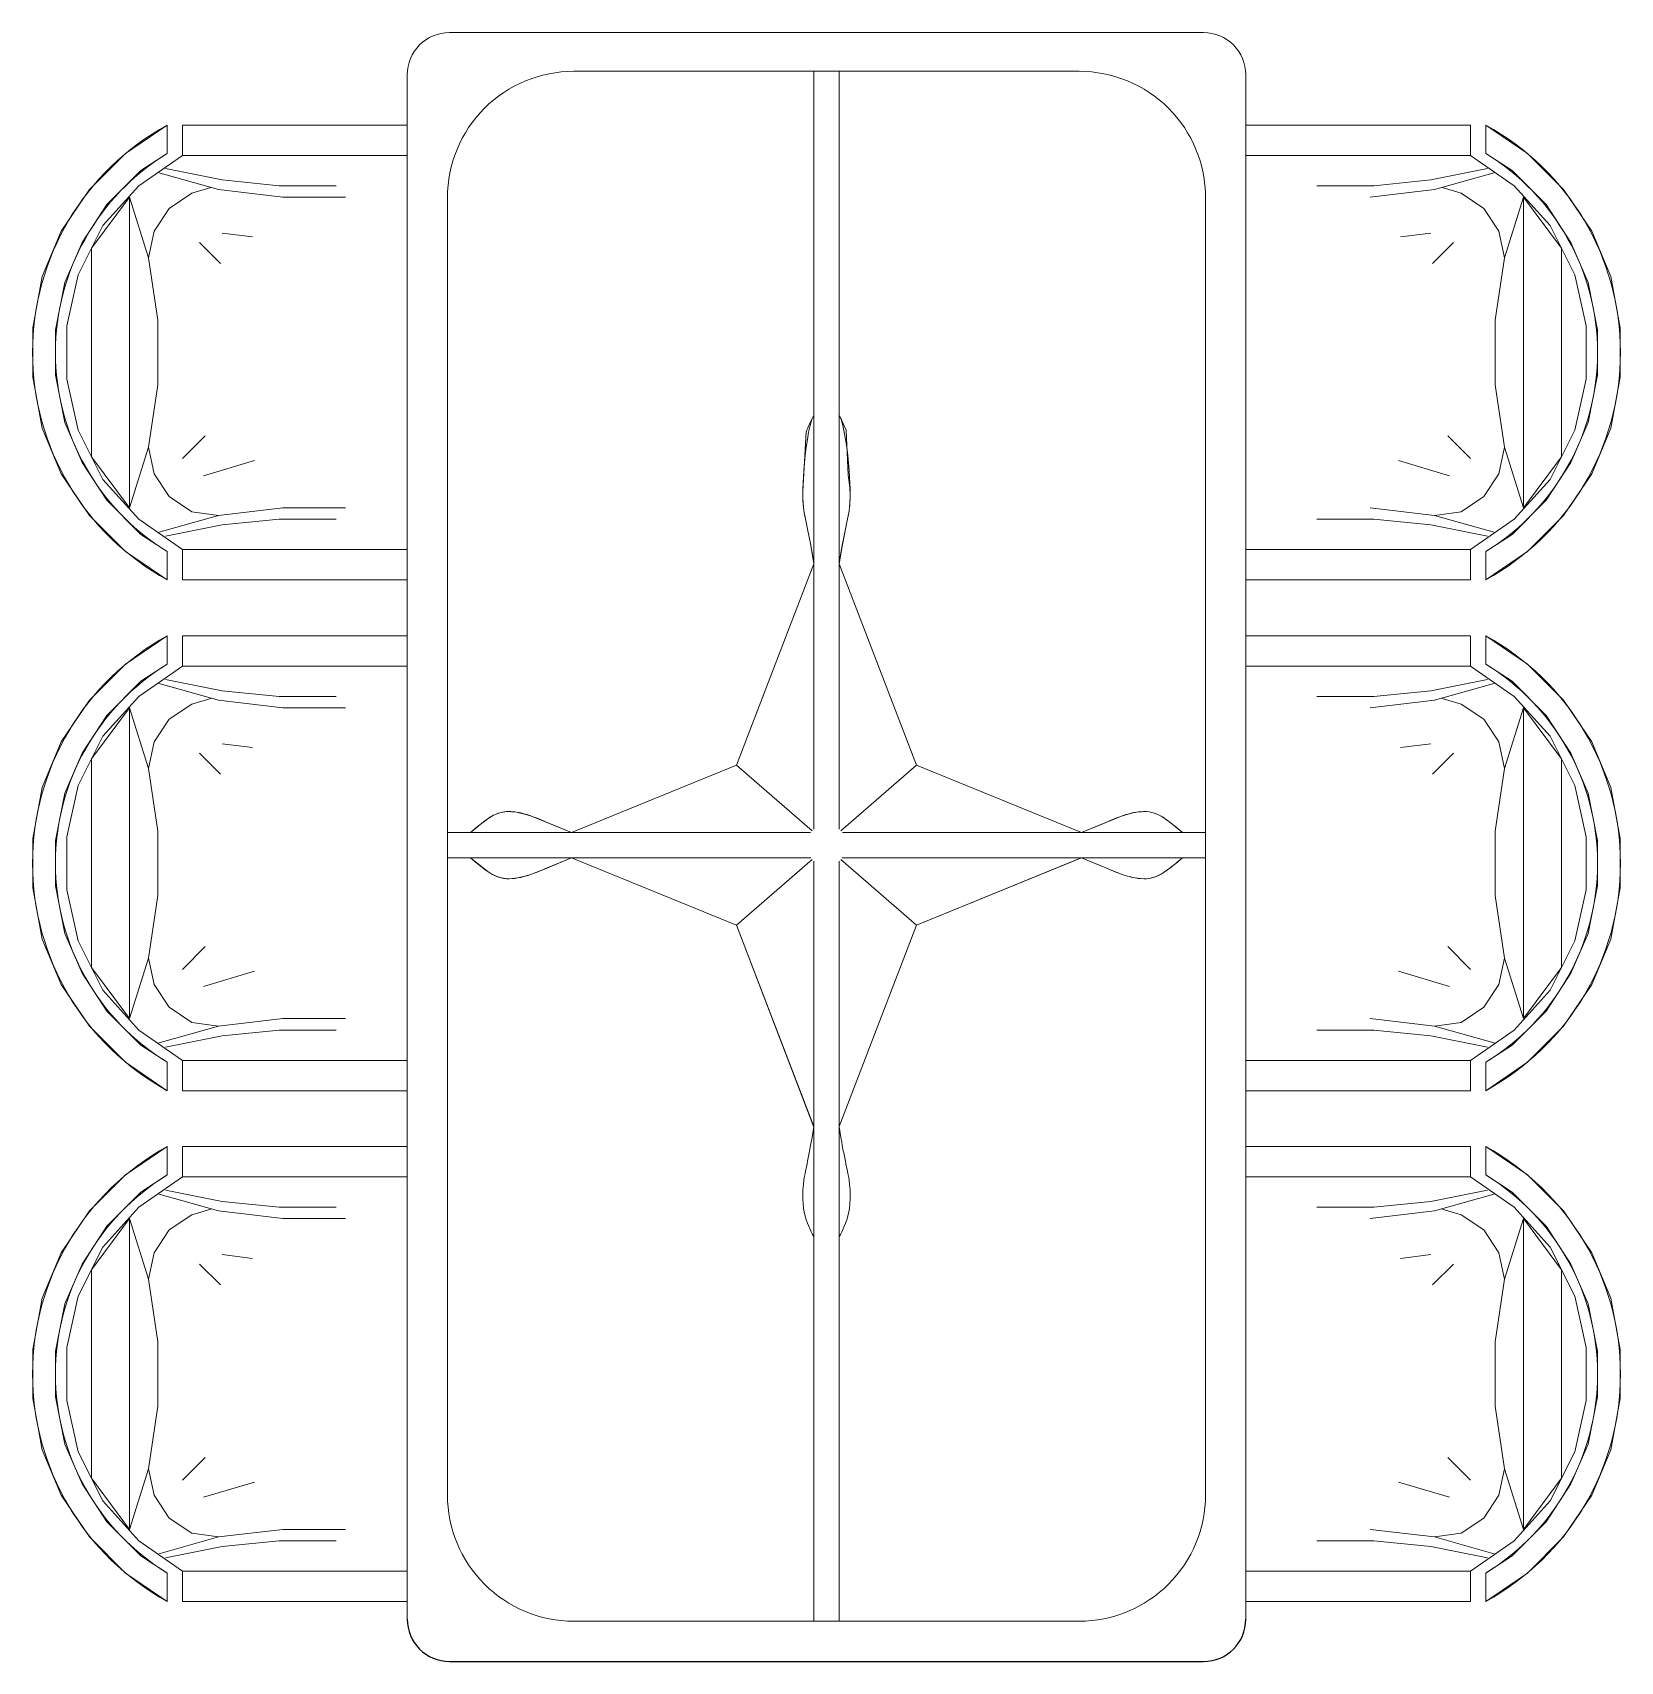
# Model space of a CAD drawing. Extents: x -454308 to 890911, y -14103 to 1343694.
# Drawn here: x 221052.4 to 221122.9, y 650935.3 to 651007.7 of the extents above; entities that cross this region are included whole.
import ezdxf

# ---------------------------------------------------------------- set-up
doc = ezdxf.new("R2010")
doc.units = 0
doc.header["$MEASUREMENT"] = 0
doc.layers.add('AR-FUR', color=11, linetype='Continuous', lineweight=9)

# ---------------------------------------------------------------- blocks, each defined once
blk = doc.blocks.new('trrtrtr')
at = {"layer": 'AR-FUR'}
for p, q in [((215586.0226551625, 654357.3044938059), (215588.2962788546, 654357.7255352258)), ((215588.2962788546, 654357.7255352258), (215590.4856942616, 654357.7255352214)), ((215590.4856942616, 654357.7255352214), (215592.7593179538, 654357.3044937922)), ((215608.7152399405, 654357.3044938056), (215610.9888636326, 654357.7255352256)), ((215610.9888636326, 654357.7255352256), (215613.1782790396, 654357.7255352212)), ((215613.1782790396, 654357.7255352212), (215615.4519027318, 654357.304493792)), ((215631.4078247185, 654357.3044938056), (215633.6814484107, 654357.7255352256)), ((215633.6814484107, 654357.7255352256), (215635.8708638176, 654357.7255352212)), ((215635.8708638176, 654357.7255352212), (215638.1444875098, 654357.304493792)), ((215584.0016563251, 654356.4624109613), (215586.0226551625, 654357.3044938059)), ((215586.2752800171, 654356.2939943868), (215588.3804871393, 654356.7150358069)), ((215588.3804871393, 654356.7150358069), (215590.4014859768, 654356.7150358028)), ((215590.4014859768, 654356.7150358028), (215592.5066930989, 654356.2939943742)), ((215592.7593179538, 654357.3044937922), (215594.7803167911, 654356.4624109393)), ((215606.6942411031, 654356.462410961), (215608.7152399405, 654357.3044938056)), ((215608.9678647952, 654356.2939943866), (215611.0730719173, 654356.7150358066)), ((215611.0730719173, 654356.7150358066), (215613.0940707549, 654356.7150358026)), ((215613.0940707549, 654356.7150358026), (215615.1992778769, 654356.293994374)), ((215615.4519027318, 654357.304493792), (215617.4729015691, 654356.462410939)), ((215629.3868258812, 654356.462410961), (215631.4078247185, 654357.3044938056)), ((215631.6604495732, 654356.2939943866), (215633.7656566954, 654356.7150358066)), ((215633.7656566954, 654356.7150358066), (215635.7866555329, 654356.7150358026)), ((215635.7866555329, 654356.7150358026), (215637.8918626549, 654356.293994374)), ((215638.1444875098, 654357.304493792), (215640.1654863472, 654356.462410939)), ((215582.1490740575, 654355.1992866916), (215584.0016563251, 654356.4624109613)), ((215584.5069060344, 654355.5361198264), (215586.2752800171, 654356.2939943868)), ((215588.2120705697, 654356.209786098), (215585.9384468775, 654355.7045363933)), ((215590.5699025466, 654356.2097860931), (215588.2120705697, 654356.209786098)), ((215592.8435262386, 654355.7045363793), (215590.5699025466, 654356.2097860931)), ((215592.5066930989, 654356.2939943742), (215594.2750670815, 654355.5361198066)), ((215594.7803167911, 654356.4624109393), (215596.6328990585, 654355.1992866624)), ((215604.8416588355, 654355.1992866914), (215606.6942411031, 654356.462410961)), ((215607.1994908124, 654355.5361198261), (215608.9678647952, 654356.2939943866)), ((215610.9046553477, 654356.2097860978), (215608.6310316555, 654355.704536393)), ((215613.2624873246, 654356.2097860929), (215610.9046553477, 654356.2097860978)), ((215615.5361110166, 654355.7045363791), (215613.2624873246, 654356.2097860929)), ((215615.1992778769, 654356.293994374), (215616.9676518596, 654355.5361198063)), ((215617.4729015691, 654356.462410939), (215619.3254838365, 654355.1992866622)), ((215627.5342436136, 654355.1992866914), (215629.3868258812, 654356.462410961)), ((215629.8920755905, 654355.5361198261), (215631.6604495732, 654356.2939943866)), ((215633.5972401257, 654356.2097860978), (215631.3236164335, 654355.704536393)), ((215635.9550721026, 654356.2097860929), (215633.5972401257, 654356.2097860978)), ((215638.2286957946, 654355.7045363791), (215635.9550721026, 654356.2097860929)), ((215637.8918626549, 654356.293994374), (215639.6602366376, 654355.5361198063)), ((215640.1654863472, 654356.462410939), (215642.0180686145, 654355.1992866622)), ((215580.5491166445, 654353.599329282), (215582.1490740575, 654355.1992866916)), ((215582.8227403366, 654354.4414121263), (215584.5069060344, 654355.5361198264)), ((215585.9384468775, 654355.7045363933), (215583.7490314704, 654354.6098286941)), ((215595.0329416457, 654354.6098286713), (215592.8435262386, 654355.7045363793)), ((215594.2750670815, 654355.5361198066), (215595.9592327794, 654354.4414120999)), ((215596.6328990585, 654355.1992866624), (215598.2328564714, 654353.5993292463)), ((215603.2417014226, 654353.5993292817), (215604.8416588355, 654355.1992866914)), ((215605.5153251146, 654354.4414121261), (215607.1994908124, 654355.5361198261)), ((215608.6310316555, 654355.704536393), (215606.4416162485, 654354.6098286939)), ((215617.7255264238, 654354.6098286711), (215615.5361110166, 654355.7045363791)), ((215616.9676518596, 654355.5361198063), (215618.6518175574, 654354.4414120996)), ((215619.3254838365, 654355.1992866622), (215620.9254412494, 654353.5993292461)), ((215625.9342862006, 654353.5993292817), (215627.5342436136, 654355.1992866914)), ((215628.2079098926, 654354.4414121261), (215629.8920755905, 654355.5361198261)), ((215631.3236164335, 654355.704536393), (215629.1342010265, 654354.6098286939)), ((215640.4181112018, 654354.6098286711), (215638.2286957946, 654355.7045363791)), ((215639.6602366376, 654355.5361198063), (215641.3444023354, 654354.4414120996)), ((215642.0180686145, 654355.1992866622), (215643.6180260275, 654353.5993292461)), ((215581.3069912087, 654352.9256630013), (215582.8227403366, 654354.4414121263)), ((215583.7490314704, 654354.6098286941), (215581.9806574876, 654353.0098712847)), ((215594.0224422269, 654355.1150783828), (215584.7595308891, 654355.1150784014)), ((215596.8013156283, 654353.0098712549), (215595.0329416457, 654354.6098286713)), ((215595.9592327794, 654354.4414120999), (215597.4749819074, 654352.9256629685)), ((215603.9995759867, 654352.925663001), (215605.5153251146, 654354.4414121261)), ((215606.4416162485, 654354.6098286939), (215604.6732422656, 654353.0098712845)), ((215616.7150270049, 654355.1150783825), (215607.4521156672, 654355.1150784012)), ((215619.4939004063, 654353.0098712547), (215617.7255264238, 654354.6098286711)), ((215618.6518175574, 654354.4414120996), (215620.1675666854, 654352.9256629683)), ((215626.6921607647, 654352.925663001), (215628.2079098926, 654354.4414121261)), ((215629.1342010265, 654354.6098286939), (215627.3658270437, 654353.0098712845)), ((215639.407611783, 654355.1150783825), (215630.1447004452, 654355.1150784012)), ((215642.1864851843, 654353.0098712547), (215640.4181112018, 654354.6098286711)), ((215641.3444023354, 654354.4414120996), (215642.8601514635, 654352.9256629683)), ((215579.2859923712, 654351.7467470169), (215580.5491166445, 654353.599329282)), ((215581.9806574876, 654353.0098712847), (215580.6333249295, 654351.073080735)), ((215582.4859071971, 654353.4309127082), (215585.1805723135, 654352.5888298538)), ((215596.296065919, 654353.4309126803), (215582.4859071971, 654353.4309127082)), ((215593.6014008025, 654352.5888298368), (215596.296065919, 654353.4309126803)), ((215598.1486481865, 654351.0730806998), (215596.8013156283, 654353.0098712549)), ((215598.2328564714, 654353.5993292463), (215599.4959807447, 654351.7467469762)), ((215601.9785771493, 654351.7467470167), (215603.2417014226, 654353.5993292817)), ((215604.6732422656, 654353.0098712845), (215603.3259097075, 654351.0730807348)), ((215605.1784919751, 654353.4309127079), (215607.8731570916, 654352.5888298536)), ((215618.988650697, 654353.4309126801), (215605.1784919751, 654353.4309127079)), ((215616.2939855805, 654352.5888298366), (215618.988650697, 654353.4309126801)), ((215620.8412329645, 654351.0730806995), (215619.4939004063, 654353.0098712547)), ((215620.9254412494, 654353.5993292461), (215622.1885655228, 654351.7467469759)), ((215624.6711619273, 654351.7467470167), (215625.9342862006, 654353.5993292817)), ((215627.3658270437, 654353.0098712845), (215626.0184944855, 654351.0730807348)), ((215627.8710767532, 654353.4309127079), (215630.5657418696, 654352.5888298536)), ((215641.681235475, 654353.4309126801), (215627.8710767532, 654353.4309127079)), ((215638.9865703585, 654352.5888298366), (215641.681235475, 654353.4309126801)), ((215643.5338177426, 654351.0730806995), (215642.1864851843, 654353.0098712547)), ((215643.6180260275, 654353.5993292461), (215644.8811503008, 654351.7467469759)), ((215580.5491166445, 654351.7467470143), (215581.3069912087, 654352.9256630013)), ((215582.9911569064, 654351.6625387246), (215584.001656325, 654352.3362050017)), ((215584.001656325, 654352.3362050017), (215585.1805723135, 654352.5888298538)), ((215585.1805723135, 654352.5888298538), (215587.9594457149, 654352.1677884238)), ((215590.8225274011, 654352.167788418), (215593.6014008025, 654352.5888298368)), ((215594.7803167909, 654352.3362049798), (215593.6014008025, 654352.5888298368)), ((215595.7908162097, 654351.6625386988), (215594.7803167909, 654352.3362049798)), ((215597.4749819074, 654352.9256629685), (215598.2328564712, 654351.7467469787)), ((215603.2417014226, 654351.7467470141), (215603.9995759867, 654352.925663001)), ((215605.6837416844, 654351.6625387244), (215606.694241103, 654352.3362050015)), ((215606.694241103, 654352.3362050015), (215607.8731570916, 654352.5888298536)), ((215607.8731570916, 654352.5888298536), (215610.652030493, 654352.1677884236)), ((215613.5151121792, 654352.1677884178), (215616.2939855805, 654352.5888298366)), ((215617.4729015689, 654352.3362049796), (215616.2939855805, 654352.5888298366)), ((215618.4834009877, 654351.6625386985), (215617.4729015689, 654352.3362049796)), ((215620.1675666854, 654352.9256629683), (215620.9254412493, 654351.7467469785)), ((215625.9342862006, 654351.7467470141), (215626.6921607647, 654352.925663001)), ((215628.3763264625, 654351.6625387244), (215629.3868258811, 654352.3362050015)), ((215629.3868258811, 654352.3362050015), (215630.5657418696, 654352.5888298536)), ((215630.5657418696, 654352.5888298536), (215633.344615271, 654352.1677884236)), ((215636.2076969572, 654352.1677884178), (215638.9865703585, 654352.5888298366)), ((215640.1654863469, 654352.3362049796), (215638.9865703585, 654352.5888298366)), ((215641.1759857657, 654351.6625386985), (215640.1654863469, 654352.3362049796)), ((215642.8601514635, 654352.9256629683), (215643.6180260273, 654351.7467469785)), ((215579.2859923712, 654351.7467470169), (215580.5491166445, 654351.7467470143)), ((215581.2227829238, 654351.8309552979), (215581.7280326331, 654349.3047067502)), ((215581.3911994935, 654352.1677884371), (215582.1490740574, 654349.4731233191)), ((215582.3174906273, 654350.6520393072), (215582.9911569064, 654351.6625387246)), ((215587.9594457149, 654352.1677884238), (215590.8225274011, 654352.167788418)), ((215596.4644824888, 654350.6520392786), (215595.7908162097, 654351.6625386988)), ((215597.3907736224, 654352.1677884049), (215596.6328990584, 654349.4731232901)), ((215597.5591901922, 654351.830955265), (215597.0539404828, 654349.3047067195)), ((215599.4959807447, 654351.7467469762), (215598.2328564712, 654351.7467469787)), ((215601.9785771493, 654351.7467470167), (215603.2417014226, 654351.7467470141)), ((215603.9153677018, 654351.8309552977), (215604.4206174111, 654349.30470675)), ((215604.0837842715, 654352.1677884369), (215604.8416588354, 654349.4731233189)), ((215605.0100754053, 654350.6520393069), (215605.6837416844, 654351.6625387244)), ((215610.652030493, 654352.1677884236), (215613.5151121792, 654352.1677884178)), ((215619.1570672668, 654350.6520392784), (215618.4834009877, 654351.6625386985)), ((215620.0833584005, 654352.1677884046), (215619.3254838365, 654349.4731232899)), ((215620.2517749702, 654351.8309552647), (215619.7465252609, 654349.3047067192)), ((215622.1885655228, 654351.7467469759), (215620.9254412493, 654351.7467469785)), ((215624.6711619273, 654351.7467470167), (215625.9342862006, 654351.7467470141)), ((215626.6079524799, 654351.8309552977), (215627.1132021891, 654349.30470675)), ((215626.7763690495, 654352.1677884369), (215627.5342436134, 654349.4731233189)), ((215627.7026601833, 654350.6520393069), (215628.3763264625, 654351.6625387244)), ((215633.344615271, 654352.1677884236), (215636.2076969572, 654352.1677884178)), ((215641.8496520448, 654350.6520392784), (215641.1759857657, 654351.6625386985)), ((215642.7759431785, 654352.1677884046), (215642.0180686145, 654349.4731232899)), ((215642.9443597483, 654351.8309552647), (215642.4391100389, 654349.3047067192)), ((215644.8811503008, 654351.7467469759), (215643.6180260273, 654351.7467469785)), ((215579.2859923712, 654341.0893555745), (215579.2859923712, 654351.0730807377)), ((215579.2859923712, 654351.0730807377), (215580.6333249295, 654351.073080735)), ((215580.6333249294, 654341.0892823986), (215580.6333249295, 654351.073080735)), ((215594.1066505117, 654351.073080708), (215593.0961510931, 654350.0625812913)), ((215598.1486481865, 654351.0730806998), (215598.1486481864, 654341.0892824052)), ((215599.4959807447, 654351.0730806971), (215598.1486481865, 654351.0730806998)), ((215599.4959807446, 654341.0892824085), (215599.4959807447, 654351.0730806971)), ((215601.9785771493, 654341.0893555742), (215601.9785771493, 654351.0730807375)), ((215601.9785771493, 654351.0730807375), (215603.3259097075, 654351.0730807348)), ((215603.3259097074, 654341.0892823983), (215603.3259097075, 654351.0730807348)), ((215616.7992352897, 654351.0730807078), (215615.7887358711, 654350.0625812911)), ((215620.8412329645, 654351.0730806995), (215620.8412329644, 654341.089282405)), ((215622.1885655228, 654351.0730806969), (215620.8412329645, 654351.0730806995)), ((215622.1885655226, 654341.0892824082), (215622.1885655228, 654351.0730806969)), ((215624.6711619273, 654341.0893555742), (215624.6711619273, 654351.0730807375)), ((215624.6711619273, 654351.0730807375), (215626.0184944855, 654351.0730807348)), ((215626.0184944855, 654341.089282407), (215626.0184944855, 654351.0730807348)), ((215639.4918200677, 654351.0730807078), (215638.4813206492, 654350.0625812911)), ((215643.5338177426, 654351.0730806995), (215643.5338177424, 654341.0892824136)), ((215644.8811503008, 654351.0730806969), (215643.5338177426, 654351.0730806995)), ((215644.8811503007, 654341.0892824082), (215644.8811503008, 654351.0730806969)), ((215582.3174906273, 654350.6520393072), (215582.0648657728, 654349.8099564587)), ((215584.5069060344, 654350.3152061633), (215585.4331971683, 654349.3889150275)), ((215594.8645250757, 654350.1467895727), (215594.1908587967, 654347.873165882)), ((215596.6328990584, 654349.4731232901), (215596.4644824888, 654350.6520392786)), ((215605.0100754053, 654350.6520393069), (215604.7574505508, 654349.8099564585)), ((215607.1994908124, 654350.3152061631), (215608.1257819463, 654349.3889150273)), ((215617.5571098538, 654350.1467895724), (215616.8834435747, 654347.8731658817)), ((215619.3254838365, 654349.4731232899), (215619.1570672668, 654350.6520392784)), ((215627.7026601833, 654350.6520393069), (215627.4500353288, 654349.8099564585)), ((215629.8920755904, 654350.3152061631), (215630.8183667244, 654349.3889150273)), ((215640.2496946318, 654350.1467895724), (215639.5760283528, 654347.8731658817)), ((215642.0180686145, 654349.4731232899), (215641.8496520448, 654350.6520392784)), ((215582.1490740574, 654349.4731233191), (215582.485907197, 654346.6100416322)), ((215596.6328990584, 654349.4731232901), (215596.2960659188, 654346.6100416045)), ((215604.8416588354, 654349.4731233189), (215605.178491975, 654346.610041632)), ((215619.3254838365, 654349.4731232899), (215618.9886506968, 654346.6100416043)), ((215627.5342436134, 654349.4731233189), (215627.871076753, 654346.610041632)), ((215642.0180686145, 654349.4731232899), (215641.6812354749, 654346.6100416043)), ((215581.7280326331, 654349.3047067502), (215581.9806574876, 654346.7784582031)), ((215584.08586461, 654349.3047067453), (215584.2542811797, 654347.957374187)), ((215597.0539404828, 654349.3047067195), (215596.8013156283, 654346.7784581732)), ((215604.4206174111, 654349.30470675), (215604.6732422656, 654346.7784582028)), ((215606.778449388, 654349.3047067451), (215606.9468659577, 654347.9573741867)), ((215619.7465252609, 654349.3047067192), (215619.4939004063, 654346.7784581729)), ((215627.1132021891, 654349.30470675), (215627.3658270437, 654346.7784582028)), ((215629.4710341661, 654349.3047067451), (215629.6394507357, 654347.9573741867)), ((215642.4391100389, 654349.3047067192), (215642.1864851843, 654346.7784581729)), ((215581.9806574876, 654346.7784582031), (215581.9806574876, 654344.2522096563)), ((215596.8013156283, 654346.7784581732), (215596.8013156282, 654344.2522096264)), ((215604.6732422656, 654346.7784582028), (215604.6732422656, 654344.252209656)), ((215619.4939004063, 654346.7784581729), (215619.4939004062, 654344.2522096261)), ((215627.3658270437, 654346.7784582028), (215627.3658270437, 654344.252209656)), ((215642.1864851843, 654346.7784581729), (215642.1864851843, 654344.2522096261)), ((215579.2859923712, 654303.8365944477), (215579.2859923712, 654293.8528692845)), ((215580.6333249294, 654303.8366676236), (215580.6333249295, 654293.8528692871)), ((215598.1486481865, 654293.8528693224), (215598.1486481864, 654303.836667617)), ((215599.4959807446, 654303.8366676137), (215599.4959807447, 654293.8528693251)), ((215601.9785771493, 654303.836594448), (215601.9785771493, 654293.8528692847)), ((215603.3259097074, 654303.8366676238), (215603.3259097075, 654293.8528692874)), ((215620.8412329645, 654293.8528693226), (215620.8412329644, 654303.8366676172)), ((215622.1885655226, 654303.8366676139), (215622.1885655228, 654293.8528693253)), ((215624.6711619273, 654303.836594448), (215624.6711619273, 654293.8528692847)), ((215626.0184944855, 654303.8366676152), (215626.0184944855, 654293.8528692874)), ((215643.5338177426, 654293.8528693226), (215643.5338177424, 654303.8366676086)), ((215644.8811503007, 654303.8366676139), (215644.8811503008, 654293.8528693253)), ((215582.485907197, 654298.31590839), (215582.485907197, 654301.0947817913)), ((215596.2960659188, 654298.3159084177), (215596.2960659188, 654301.0947818191)), ((215605.178491975, 654298.3159083902), (215605.178491975, 654301.0947817916)), ((215618.9886506968, 654298.3159084179), (215618.9886506968, 654301.0947818194)), ((215627.871076753, 654298.3159083902), (215627.8710767531, 654301.0947817916)), ((215641.6812354749, 654298.3159084179), (215641.6812354748, 654301.0947818194)), ((215581.9806574876, 654298.1474918191), (215581.9806574876, 654300.6737403659)), ((215596.8013156283, 654298.147491849), (215596.8013156282, 654300.6737403958)), ((215604.6732422656, 654298.1474918193), (215604.6732422656, 654300.6737403661)), ((215619.4939004063, 654298.1474918493), (215619.4939004062, 654300.673740396)), ((215627.3658270437, 654298.1474918193), (215627.3658270437, 654300.6737403661)), ((215642.1864851843, 654298.1474918493), (215642.1864851843, 654300.673740396)), ((215581.7280326331, 654295.621243272), (215581.9806574876, 654298.1474918191)), ((215582.1490740574, 654295.4528267031), (215582.485907197, 654298.31590839)), ((215596.6328990584, 654295.4528267321), (215596.2960659188, 654298.3159084177)), ((215597.0539404828, 654295.6212433027), (215596.8013156283, 654298.147491849)), ((215604.4206174111, 654295.6212432722), (215604.6732422656, 654298.1474918193)), ((215604.8416588354, 654295.4528267033), (215605.178491975, 654298.3159083902)), ((215619.3254838365, 654295.4528267323), (215618.9886506968, 654298.3159084179)), ((215619.7465252609, 654295.621243303), (215619.4939004063, 654298.1474918493)), ((215627.1132021891, 654295.6212432722), (215627.3658270437, 654298.1474918193)), ((215627.5342436134, 654295.4528267033), (215627.871076753, 654298.3159083902)), ((215642.0180686145, 654295.4528267323), (215641.6812354749, 654298.3159084179)), ((215642.4391100389, 654295.621243303), (215642.1864851843, 654298.1474918493)), ((215584.08586461, 654295.6212432769), (215584.2542811797, 654296.9685758352)), ((215594.8645250757, 654294.7791604495), (215594.1908587967, 654297.0527841402)), ((215606.778449388, 654295.6212432771), (215606.9468659577, 654296.9685758355)), ((215617.5571098538, 654294.7791604497), (215616.8834435747, 654297.0527841405)), ((215629.4710341661, 654295.6212432771), (215629.6394507357, 654296.9685758355)), ((215640.2496946318, 654294.7791604497), (215639.5760283528, 654297.0527841405)), ((215581.2227829238, 654293.0949947243), (215581.7280326331, 654295.621243272)), ((215581.3911994935, 654292.7581615851), (215582.1490740574, 654295.4528267031)), ((215582.3174906273, 654294.273910715), (215582.0648657728, 654295.1159935634)), ((215584.5069060344, 654294.6107438589), (215585.4331971683, 654295.5370349947)), ((215596.6328990584, 654295.4528267321), (215596.4644824888, 654294.2739107435)), ((215597.3907736224, 654292.7581616173), (215596.6328990584, 654295.4528267321)), ((215597.5591901922, 654293.0949947572), (215597.0539404828, 654295.6212433027)), ((215603.9153677018, 654293.0949947245), (215604.4206174111, 654295.6212432722)), ((215604.0837842715, 654292.7581615853), (215604.8416588354, 654295.4528267033)), ((215605.0100754053, 654294.2739107152), (215604.7574505508, 654295.1159935637)), ((215607.1994908124, 654294.6107438591), (215608.1257819463, 654295.5370349949)), ((215619.3254838365, 654295.4528267323), (215619.1570672668, 654294.2739107438)), ((215620.0833584005, 654292.7581616176), (215619.3254838365, 654295.4528267323)), ((215620.2517749702, 654293.0949947574), (215619.7465252609, 654295.621243303)), ((215626.6079524799, 654293.0949947245), (215627.1132021891, 654295.6212432722)), ((215626.7763690495, 654292.7581615853), (215627.5342436134, 654295.4528267033)), ((215627.7026601833, 654294.2739107152), (215627.4500353288, 654295.1159935637)), ((215629.8920755904, 654294.6107438591), (215630.8183667244, 654295.5370349949)), ((215642.0180686145, 654295.4528267323), (215641.8496520448, 654294.2739107438)), ((215642.7759431785, 654292.7581616176), (215642.0180686145, 654295.4528267323)), ((215642.9443597483, 654293.0949947574), (215642.4391100389, 654295.621243303)), ((215594.1066505117, 654293.8528693141), (215593.0961510931, 654294.8633687309)), ((215616.7992352897, 654293.8528693144), (215615.7887358711, 654294.8633687311)), ((215639.4918200677, 654293.8528693144), (215638.4813206492, 654294.8633687311)), ((215579.2859923712, 654293.8528692845), (215580.6333249295, 654293.8528692871)), ((215581.9806574876, 654291.9160787375), (215580.6333249295, 654293.8528692871)), ((215582.3174906273, 654294.273910715), (215582.9911569064, 654293.2634112976)), ((215596.4644824888, 654294.2739107435), (215595.7908162097, 654293.2634113234)), ((215598.1486481865, 654293.8528693224), (215596.8013156283, 654291.9160787673)), ((215599.4959807447, 654293.8528693251), (215598.1486481865, 654293.8528693224)), ((215601.9785771493, 654293.8528692847), (215603.3259097075, 654293.8528692874)), ((215604.6732422656, 654291.9160787377), (215603.3259097075, 654293.8528692874)), ((215605.0100754053, 654294.2739107152), (215605.6837416844, 654293.2634112978)), ((215619.1570672668, 654294.2739107438), (215618.4834009877, 654293.2634113237)), ((215620.8412329645, 654293.8528693226), (215619.4939004063, 654291.9160787675)), ((215622.1885655228, 654293.8528693253), (215620.8412329645, 654293.8528693226)), ((215624.6711619273, 654293.8528692847), (215626.0184944855, 654293.8528692874)), ((215627.3658270437, 654291.9160787377), (215626.0184944855, 654293.8528692874)), ((215627.7026601833, 654294.2739107152), (215628.3763264625, 654293.2634112978)), ((215641.8496520448, 654294.2739107438), (215641.1759857657, 654293.2634113237)), ((215643.5338177426, 654293.8528693226), (215642.1864851843, 654291.9160787675)), ((215644.8811503008, 654293.8528693253), (215643.5338177426, 654293.8528693226)), ((215579.2859923712, 654293.1792030053), (215580.5491166445, 654291.3266207402)), ((215579.2859923712, 654293.1792030053), (215580.5491166445, 654293.1792030078)), ((215580.5491166445, 654293.1792030078), (215581.3069912087, 654292.0002870209)), ((215582.9911569064, 654293.2634112976), (215584.001656325, 654292.5897450205)), ((215595.7908162097, 654293.2634113234), (215594.7803167909, 654292.5897450424)), ((215597.4749819074, 654292.0002870536), (215598.2328564712, 654293.1792030435)), ((215598.2328564714, 654291.3266207759), (215599.4959807447, 654293.179203046)), ((215599.4959807447, 654293.179203046), (215598.2328564712, 654293.1792030435)), ((215601.9785771493, 654293.1792030055), (215603.2417014226, 654291.3266207405)), ((215601.9785771493, 654293.1792030055), (215603.2417014226, 654293.1792030081)), ((215603.2417014226, 654293.1792030081), (215603.9995759867, 654292.0002870212)), ((215605.6837416844, 654293.2634112978), (215606.694241103, 654292.5897450207)), ((215618.4834009877, 654293.2634113237), (215617.4729015689, 654292.5897450426)), ((215620.1675666854, 654292.0002870539), (215620.9254412493, 654293.1792030437)), ((215620.9254412494, 654291.3266207761), (215622.1885655228, 654293.1792030463)), ((215622.1885655228, 654293.1792030463), (215620.9254412493, 654293.1792030437)), ((215624.6711619273, 654293.1792030055), (215625.9342862006, 654291.3266207405)), ((215624.6711619273, 654293.1792030055), (215625.9342862006, 654293.1792030081)), ((215625.9342862006, 654293.1792030081), (215626.6921607647, 654292.0002870212)), ((215628.3763264625, 654293.2634112978), (215629.3868258811, 654292.5897450207)), ((215641.1759857657, 654293.2634113237), (215640.1654863469, 654292.5897450426)), ((215642.8601514635, 654292.0002870539), (215643.6180260273, 654293.1792030437)), ((215643.6180260275, 654291.3266207761), (215644.8811503008, 654293.1792030463)), ((215644.8811503008, 654293.1792030463), (215643.6180260273, 654293.1792030437)), ((215582.4859071971, 654291.495037314), (215585.1805723135, 654292.3371201684)), ((215584.001656325, 654292.5897450205), (215585.1805723135, 654292.3371201684)), ((215585.1805723135, 654292.3371201684), (215587.9594457149, 654292.7581615984)), ((215587.9594457149, 654292.7581615984), (215590.8225274011, 654292.7581616042)), ((215590.8225274011, 654292.7581616042), (215593.6014008025, 654292.3371201854)), ((215594.7803167909, 654292.5897450424), (215593.6014008025, 654292.3371201854)), ((215593.6014008025, 654292.3371201854), (215596.296065919, 654291.4950373418)), ((215605.1784919751, 654291.4950373142), (215607.8731570916, 654292.3371201686)), ((215606.694241103, 654292.5897450207), (215607.8731570916, 654292.3371201686)), ((215607.8731570916, 654292.3371201686), (215610.652030493, 654292.7581615986)), ((215610.652030493, 654292.7581615986), (215613.5151121792, 654292.7581616044)), ((215613.5151121792, 654292.7581616044), (215616.2939855805, 654292.3371201856)), ((215617.4729015689, 654292.5897450426), (215616.2939855805, 654292.3371201856)), ((215616.2939855805, 654292.3371201856), (215618.988650697, 654291.4950373421)), ((215627.8710767532, 654291.4950373142), (215630.5657418696, 654292.3371201686)), ((215629.3868258811, 654292.5897450207), (215630.5657418696, 654292.3371201686)), ((215630.5657418696, 654292.3371201686), (215633.344615271, 654292.7581615986)), ((215633.344615271, 654292.7581615986), (215636.2076969572, 654292.7581616044)), ((215636.2076969572, 654292.7581616044), (215638.9865703585, 654292.3371201856)), ((215640.1654863469, 654292.5897450426), (215638.9865703585, 654292.3371201856)), ((215638.9865703585, 654292.3371201856), (215641.681235475, 654291.4950373421)), ((215581.3069912087, 654292.0002870209), (215582.8227403366, 654290.4845378959)), ((215583.7490314704, 654290.316121328), (215581.9806574876, 654291.9160787375)), ((215596.296065919, 654291.4950373418), (215582.4859071971, 654291.495037314)), ((215596.8013156283, 654291.9160787673), (215595.0329416457, 654290.3161213509)), ((215595.9592327794, 654290.4845379223), (215597.4749819074, 654292.0002870536)), ((215603.9995759867, 654292.0002870212), (215605.5153251146, 654290.4845378961)), ((215606.4416162485, 654290.3161213283), (215604.6732422656, 654291.9160787377)), ((215618.988650697, 654291.4950373421), (215605.1784919751, 654291.4950373142)), ((215619.4939004063, 654291.9160787675), (215617.7255264238, 654290.3161213511)), ((215618.6518175574, 654290.4845379225), (215620.1675666854, 654292.0002870539)), ((215626.6921607647, 654292.0002870212), (215628.2079098926, 654290.4845378961)), ((215629.1342010265, 654290.3161213283), (215627.3658270437, 654291.9160787377)), ((215641.681235475, 654291.4950373421), (215627.8710767532, 654291.4950373142)), ((215642.1864851843, 654291.9160787675), (215640.4181112018, 654290.3161213511)), ((215641.3444023354, 654290.4845379225), (215642.8601514635, 654292.0002870539)), ((215580.5491166445, 654291.3266207402), (215582.1490740575, 654289.7266633306)), ((215596.6328990585, 654289.7266633598), (215598.2328564714, 654291.3266207759)), ((215603.2417014226, 654291.3266207405), (215604.8416588355, 654289.7266633308)), ((215619.3254838365, 654289.72666336), (215620.9254412494, 654291.3266207761)), ((215625.9342862006, 654291.3266207405), (215627.5342436136, 654289.7266633308)), ((215642.0180686145, 654289.72666336), (215643.6180260275, 654291.3266207761)), ((215582.8227403366, 654290.4845378959), (215584.5069060344, 654289.3898301958)), ((215585.9384468775, 654289.2214136289), (215583.7490314704, 654290.316121328)), ((215595.0329416457, 654290.3161213509), (215592.8435262386, 654289.2214136429)), ((215594.2750670815, 654289.3898302156), (215595.9592327794, 654290.4845379223)), ((215605.5153251146, 654290.4845378961), (215607.1994908124, 654289.389830196)), ((215608.6310316555, 654289.2214136291), (215606.4416162485, 654290.3161213283)), ((215617.7255264238, 654290.3161213511), (215615.5361110166, 654289.2214136431)), ((215616.9676518596, 654289.3898302158), (215618.6518175574, 654290.4845379225)), ((215628.2079098926, 654290.4845378961), (215629.8920755905, 654289.389830196)), ((215631.3236164335, 654289.2214136291), (215629.1342010265, 654290.3161213283)), ((215640.4181112018, 654290.3161213511), (215638.2286957946, 654289.2214136431)), ((215639.6602366376, 654289.3898302158), (215641.3444023354, 654290.4845379225)), ((215582.1490740575, 654289.7266633306), (215584.0016563251, 654288.4635390609)), ((215584.5069060344, 654289.3898301958), (215586.2752800171, 654288.6319556354)), ((215594.0224422269, 654289.8108716394), (215584.7595308891, 654289.8108716208)), ((215592.5066930989, 654288.631955648), (215594.2750670815, 654289.3898302156)), ((215594.7803167911, 654288.4635390829), (215596.6328990585, 654289.7266633598)), ((215604.8416588355, 654289.7266633308), (215606.6942411031, 654288.4635390611)), ((215607.1994908124, 654289.389830196), (215608.9678647952, 654288.6319556356)), ((215616.7150270049, 654289.8108716396), (215607.4521156672, 654289.810871621)), ((215615.1992778769, 654288.6319556482), (215616.9676518596, 654289.3898302158)), ((215617.4729015691, 654288.4635390831), (215619.3254838365, 654289.72666336)), ((215627.5342436136, 654289.7266633308), (215629.3868258812, 654288.4635390611)), ((215629.8920755905, 654289.389830196), (215631.6604495732, 654288.6319556356)), ((215639.407611783, 654289.8108716396), (215630.1447004452, 654289.810871621)), ((215637.8918626549, 654288.6319556482), (215639.6602366376, 654289.3898302158)), ((215640.1654863472, 654288.4635390831), (215642.0180686145, 654289.72666336)), ((215588.2120705697, 654288.7161639242), (215585.9384468775, 654289.2214136289)), ((215586.2752800171, 654288.6319556354), (215588.3804871393, 654288.2109142153)), ((215590.5699025466, 654288.7161639291), (215588.2120705697, 654288.7161639242)), ((215590.4014859768, 654288.2109142194), (215592.5066930989, 654288.631955648)), ((215592.8435262386, 654289.2214136429), (215590.5699025466, 654288.7161639291)), ((215610.9046553477, 654288.7161639244), (215608.6310316555, 654289.2214136291)), ((215608.9678647952, 654288.6319556356), (215611.0730719173, 654288.2109142155)), ((215613.2624873246, 654288.7161639293), (215610.9046553477, 654288.7161639244)), ((215613.0940707549, 654288.2109142196), (215615.1992778769, 654288.6319556482)), ((215615.5361110166, 654289.2214136431), (215613.2624873246, 654288.7161639293)), ((215633.5972401257, 654288.7161639244), (215631.3236164335, 654289.2214136291)), ((215631.6604495732, 654288.6319556356), (215633.7656566954, 654288.2109142155)), ((215635.9550721026, 654288.7161639293), (215633.5972401257, 654288.7161639244)), ((215635.7866555329, 654288.2109142196), (215637.8918626549, 654288.6319556482)), ((215638.2286957946, 654289.2214136431), (215635.9550721026, 654288.7161639293)), ((215584.0016563251, 654288.4635390609), (215586.0226551625, 654287.6214562163)), ((215588.3804871393, 654288.2109142153), (215590.4014859768, 654288.2109142194)), ((215592.7593179538, 654287.62145623), (215594.7803167911, 654288.4635390829)), ((215606.6942411031, 654288.4635390611), (215608.7152399405, 654287.6214562166)), ((215611.0730719173, 654288.2109142155), (215613.0940707549, 654288.2109142196)), ((215615.4519027318, 654287.6214562302), (215617.4729015691, 654288.4635390831)), ((215629.3868258812, 654288.4635390611), (215631.4078247185, 654287.6214562166)), ((215633.7656566954, 654288.2109142155), (215635.7866555329, 654288.2109142196)), ((215638.1444875098, 654287.6214562302), (215640.1654863472, 654288.4635390831)), ((215586.0226551625, 654287.6214562163), (215588.2962788546, 654287.2004147964)), ((215588.2962788546, 654287.2004147964), (215590.4856942616, 654287.2004148008)), ((215590.4856942616, 654287.2004148008), (215592.7593179538, 654287.62145623)), ((215608.7152399405, 654287.6214562166), (215610.9888636326, 654287.2004147966)), ((215610.9888636326, 654287.2004147966), (215613.1782790396, 654287.200414801)), ((215613.1782790396, 654287.200414801), (215615.4519027318, 654287.6214562302)), ((215631.4078247185, 654287.6214562166), (215633.6814484107, 654287.2004147966)), ((215633.6814484107, 654287.2004147966), (215635.8708638176, 654287.200414801)), ((215635.8708638176, 654287.200414801), (215638.1444875098, 654287.6214562302))]:
    blk.add_line(p, q, dxfattribs=at)
at = {"layer": 'AR-FUR', "ltscale": 0.005}
for p, q in [((215645.6703526674, 654341.0892824052), (215577.05408788, 654341.0892823958)), ((215582.5155541468, 654339.3024716851), (215611.3061728935, 654339.3024716851)), ((215640.1417912325, 654339.3024716876), (215594.5108605459, 654339.3024716703)), ((215610.7231091992, 654323.1673851053), (215610.7231091992, 654339.3024716761)), ((215610.7231091992, 654323.1673851053), (215610.7231091992, 654339.3024716761)), ((215611.8403874582, 654323.1651108434), (215611.8403874582, 654339.3024716766)), ((215611.8403874582, 654323.1651108434), (215611.8403874582, 654339.3024716766)), ((215611.8403874582, 654339.3024716851), (215611.8403874582, 654323.1651108434)), ((215575.1782556865, 654339.2181823974), (215575.1782556865, 654305.7077676248)), ((215576.8979665147, 654311.2367783476), (215576.8979665147, 654333.6891716851)), ((215607.7228013347, 654326.455214262), (215610.7231091992, 654333.7907607045)), ((215614.8378306069, 654326.455214262), (215611.8403874582, 654333.7837566717)), ((215645.7593728912, 654333.6891716805), (215645.7593728937, 654311.2367783476)), ((215607.7228013347, 654326.455214262), (215598.7866350856, 654323.0200566351)), ((215607.7228013347, 654326.455214262), (215610.6429348474, 654323.0958067417)), ((215610.6429348474, 654323.0958067417), (215607.7228013347, 654326.455214262)), ((215614.8378306069, 654326.455214262), (215611.9176970942, 654323.0958067417)), ((215611.9176970936, 654323.0958067409), (215614.8378306069, 654326.455214262)), ((215623.773996856, 654323.0200566351), (215614.8378306069, 654326.455214262)), ((215610.5757225635, 654323.0200566351), (215576.8979665147, 654323.0200566351)), ((215610.5757225635, 654323.0200566351), (215576.8979665147, 654323.0200566351)), ((215611.9849093781, 654323.0200566351), (215645.7593728965, 654323.0204599639)), ((215645.7593728965, 654323.0204599639), (215611.9849093781, 654323.0200566351)), ((215610.5757225635, 654321.9050867351), (215576.8979665147, 654321.9050867351)), ((215610.5757225635, 654321.9050867351), (215576.8979665147, 654321.9050867351)), ((215607.7228013347, 654318.469929117), (215598.7866350856, 654321.9050867351)), ((215611.9849093781, 654321.9050867351), (215645.7593728965, 654321.905490064)), ((215611.9849093804, 654321.9050867351), (215645.7593728965, 654321.905490064)), ((215614.8378306069, 654318.469929117), (215623.8115761293, 654321.9050867351)), ((215607.7228013347, 654318.469929117), (215610.6429348474, 654321.8293366284)), ((215607.7228013347, 654318.469929117), (215610.6429348451, 654321.8293366258)), ((215610.7231091992, 654321.7577582671), (215610.7231091463, 654305.62347834)), ((215610.7231091992, 654321.7577582737), (215610.7231091992, 654305.62347834)), ((215610.7231091992, 654305.6234783477), (215610.7231091992, 654321.7577582671)), ((215611.8403874582, 654321.7600325358), (215611.8403874582, 654305.6234783393)), ((215611.8403874582, 654305.6234783393), (215611.8403874582, 654321.7600325245)), ((215611.8403874582, 654321.7600325245), (215611.8403874582, 654305.623478339)), ((215614.8378306069, 654318.469929117), (215611.9176970942, 654321.8293366284)), ((215611.9176970976, 654321.8293366245), (215614.8378306069, 654318.469929117)), ((215607.7228013347, 654318.469929117), (215610.7231091692, 654311.1343827386)), ((215614.8378306069, 654318.469929117), (215611.8403874582, 654311.1413866985)), ((215640.1417853616, 654305.6234783477), (215582.5155541964, 654305.6234783477)), ((215610.7231091992, 654305.62347834), (215611.8403874582, 654305.62347834)), ((215645.6703538805, 654303.8366676032), (215577.0540890641, 654303.8366676293))]:
    blk.add_line(p, q, dxfattribs=at)
at = {"layer": 'AR-FUR', "lineweight": 25}
blk.add_line((215647.5461836172, 654305.7077676079), (215647.5461836167, 654339.2181824035), dxfattribs=at)
at = {"layer": 'AR-FUR'}
for points in [[(215584.7595308891, 654355.1150784014), (215582.4859071971, 654353.4309127082), (215596.296065919, 654353.4309126803), (215594.0224422269, 654355.1150783828)], [(215607.4521156672, 654355.1150784012), (215605.1784919751, 654353.4309127079), (215618.988650697, 654353.4309126801), (215616.7150270049, 654355.1150783825)], [(215630.1447004452, 654355.1150784012), (215627.8710767532, 654353.4309127079), (215641.681235475, 654353.4309126801), (215639.407611783, 654355.1150783825)], [(215584.7595308891, 654289.8108716208), (215582.4859071971, 654291.495037314), (215596.296065919, 654291.4950373418), (215594.0224422269, 654289.8108716394)], [(215607.4521156672, 654289.810871621), (215605.1784919751, 654291.4950373142), (215618.988650697, 654291.4950373421), (215616.7150270049, 654289.8108716396)], [(215630.1447004452, 654289.810871621), (215627.8710767532, 654291.4950373142), (215641.681235475, 654291.4950373421), (215639.407611783, 654289.8108716396)]]:
    blk.add_lwpolyline(points, close=True, dxfattribs=at)
at = {"layer": 'AR-FUR', "ltscale": 0.005}
for points in [[(215610.7231091992, 654333.7907607045), (215610.5442669891, 654334.2169784068), (215610.394531792, 654334.5728854213), (215610.2705757421, 654334.8682157563), (215610.1690709702, 654335.1127034377), (215610.0866896083, 654335.3160825095), (215610.0201037868, 654335.4880869705), (215609.9659856379, 654335.6384508469), (215609.921007293, 654335.7769081645), (215609.8824489411, 654335.911576024), (215609.8500229908, 654336.0441038685), (215609.824049904, 654336.1745242255), (215609.8048501514, 654336.3028696214), (215609.7927441924, 654336.4291725834), (215609.7880524956, 654336.5534656293), (215609.791095525, 654336.6757812772), (215609.802193746, 654336.796152072), (215609.8226513846, 654336.9157492059), (215609.8577077291, 654337.0402986222), (215609.9135858213, 654337.1766649206), (215609.9965087128, 654337.3317127011), (215610.1126994486, 654337.512306599), (215610.268381077, 654337.7253111961), (215610.469776645, 654337.9775911192), (215610.7231091992, 654338.2760109769)], [(215610.7231091992, 654333.7907607045), (215609.9930447122, 654335.5632689086), (215609.8333914084, 654336.112078678), (215609.8144500277, 654336.2386969235), (215609.791095525, 654336.6757812772), (215609.802193746, 654336.796152072), (215609.8226513846, 654336.9157492059), (215609.8401795567, 654336.978023914), (215609.9135858213, 654337.1766649206), (215610.0396148064, 654337.4123117251), (215610.1126994486, 654337.512306599), (215610.1905402627, 654337.6188088974), (215610.3690788609, 654337.8514511577), (215610.5240308352, 654338.0415012935), (215610.7231091992, 654338.2760109769)], [(215611.8375227425, 654338.2760109769), (215612.0193792033, 654338.0617882949), (215612.0908552962, 654337.9775911197), (215612.2254747949, 654337.8089588252), (215612.370091679, 654337.6188088974), (215612.5060278611, 654337.42200965), (215612.6055846746, 654337.2541888109), (215612.6749851677, 654337.1084817713), (215612.7482093764, 654336.8559506391), (215612.7584381956, 654336.796152072), (215612.7695364166, 654336.6757812772), (215612.7725794461, 654336.5534656293), (215612.7678877492, 654336.4291725834), (215612.7365820376, 654336.1745242255), (215612.7106089508, 654336.0441038685), (215612.6943959756, 654335.9778399462), (215612.6396246486, 654335.7769081645), (215612.5946463038, 654335.6384508469), (215612.3915609714, 654335.1127034377), (215612.2900561995, 654334.8682157563), (215611.8403874582, 654333.7975879102)], [(215611.8375227425, 654333.7907607045), (215612.0163649547, 654334.2169784068), (215612.1661001497, 654334.5728854213), (215612.2900561995, 654334.8682157563), (215612.3915609714, 654335.1127034377), (215612.4739423334, 654335.3160825095), (215612.5405281548, 654335.4880869705), (215612.5946463038, 654335.6384508469), (215612.6396246486, 654335.7769081645), (215612.6781830005, 654335.911576024), (215612.7106089508, 654336.0441038685), (215612.7365820376, 654336.1745242255), (215612.7557817903, 654336.3028696214), (215612.7678877492, 654336.4291725834), (215612.7725794461, 654336.5534656293), (215612.7695364166, 654336.6757812772), (215612.7584381956, 654336.796152072), (215612.7379805571, 654336.9157492059), (215612.7029242147, 654337.0402986222), (215612.6470461204, 654337.1766649206), (215612.5641232289, 654337.3317127011), (215612.447932493, 654337.512306599), (215612.2922508647, 654337.7253111961), (215612.0908552966, 654337.9775911192), (215611.8375227425, 654338.2760109769)], [(215598.7866350856, 654323.0200566351), (215607.7228013347, 654326.455214262), (215610.7231091992, 654333.7907607045)], [(215623.773996856, 654323.0200566351), (215614.8378306069, 654326.455214262), (215611.8375227425, 654333.7907607045)], [(215611.8403874582, 654333.7837566629), (215614.8378306069, 654326.4552142443), (215623.773996856, 654323.0200566262), (215624.2713485287, 654323.1023914416), (215624.4791429885, 654323.1396027136), (215624.6243558018, 654323.1656070331), (215624.8598428414, 654323.2101451021), (215624.946295538, 654323.2268106609), (215625.1767568709, 654323.2730031597), (215625.3207655072, 654323.3025301006), (215625.4418696965, 654323.3283288461), (215625.7713579905, 654323.3984206517), (215625.8646302156, 654323.4169909463), (215626.0462471483, 654323.4506312802), (215626.1789152177, 654323.4664061625), (215626.4886561262, 654323.5055180299), (215626.5766308456, 654323.5071606293), (215626.6656793094, 654323.515402669), (215627.0133011138, 654323.5156227346), (215627.1813370714, 654323.506157449), (215627.4216335315, 654323.4795079685), (215627.6423292517, 654323.4405308475), (215627.9294960475, 654323.3636832456), (215628.0691574056, 654323.3092473793), (215628.4588897788, 654323.1422641098), (215628.5755334866, 654323.0794558703), (215628.6681780569, 654323.021917516)], [(215598.7866350856, 654323.0200566351), (215598.2892834136, 654323.1023914533), (215597.8736944944, 654323.1768139997), (215597.5278837084, 654323.2434762343), (215597.2398664358, 654323.3025301172), (215596.9976580569, 654323.3541276088), (215596.7892739521, 654323.3984206693), (215596.6027295018, 654323.4355612587), (215596.4260400862, 654323.4657013372), (215596.248592375, 654323.4889841458), (215596.0652581953, 654323.5055180476), (215595.8722806634, 654323.5154026867), (215595.6659028958, 654323.5187377067), (215595.4423680088, 654323.5156227518), (215595.1979191188, 654323.5061574659), (215594.9287993422, 654323.4904414926), (215594.6312517955, 654323.4685744761), (215594.3042494458, 654323.4405308622), (215593.9576846642, 654323.4057843043), (215593.6041796723, 654323.3636832577), (215593.2563566922, 654323.3135761779), (215592.9268379455, 654323.2548115205), (215592.6282456541, 654323.1867377405), (215592.3732020398, 654323.1087032936), (215592.1743293245, 654323.0200566351)], [(215592.2548723755, 654323.0643799641), (215592.8420565441, 654323.33862972), (215594.8417752666, 654323.4231575868), (215595.3792948696, 654323.50615746), (215595.7196438602, 654323.5187376989), (215596.1607039471, 654323.4972510908), (215596.5143847936, 654323.4506312949), (215596.7892739514, 654323.3984206638), (215597.383875071, 654323.2730031727), (215598.0814889532, 654323.1396027261), (215598.7866350856, 654323.0200566351)], [(215628.6681780569, 654321.9032258454), (215645.7593728884, 654321.905490064), (215645.7593728965, 654323.0204599639), (215628.6681780569, 654323.021917516)], [(215598.7866350856, 654321.9050867351), (215597.8736944936, 654321.748329373), (215597.2398664348, 654321.6226132605), (215596.7892739514, 654321.5267227065), (215596.4260400852, 654321.4594420367), (215595.983464224, 654321.414683011), (215595.5473308282, 654321.4095206284), (215592.9114250659, 654321.5614601157), (215592.9114250659, 654321.5614601157), (215592.5596389876, 654321.7043687424), (215592.4112955259, 654321.7774228568), (215592.1743293245, 654321.9050867351)], [(215598.7866350856, 654321.9050867351), (215598.2892834136, 654321.8227519197), (215597.8736944944, 654321.7483293756), (215597.5278837084, 654321.6816671427), (215597.2398664358, 654321.6226132608), (215596.9976580569, 654321.5710157697), (215596.7892739521, 654321.5267227096), (215596.6027295018, 654321.4895821204), (215596.4260400862, 654321.4594420418), (215596.248592375, 654321.4361592333), (215596.0652581953, 654321.4196253314), (215595.8722806634, 654321.4097406924), (215595.6659028958, 654321.4064056721), (215595.4423680088, 654321.4095206268), (215595.1979191188, 654321.4189859123), (215594.9287993422, 654321.434701885), (215594.6312517955, 654321.4565689007), (215594.3042494458, 654321.4846125138), (215593.9576846642, 654321.5193590707), (215593.6041796723, 654321.5614601161), (215593.2563566922, 654321.6115671947), (215592.9268379455, 654321.6703318512), (215592.6282456541, 654321.7384056303), (215592.3732020398, 654321.8164400768), (215592.1743293245, 654321.9050867351)], [(215598.7866350856, 654321.9050867351), (215607.7228013347, 654318.469929117), (215610.7231091992, 654311.1343826656)], [(215623.773996856, 654321.9050867351), (215614.8378306069, 654318.469929117), (215611.8375227425, 654311.1343826656)], [(215611.8403874582, 654311.1413866985), (215614.8378306069, 654318.469929117), (215623.773996856, 654321.9050867351), (215624.2713485287, 654321.8227519197), (215624.4791429885, 654321.7855406477), (215624.6243558018, 654321.7595363283), (215624.8598428414, 654321.7149982592), (215624.946295538, 654321.6983327004), (215625.1767568709, 654321.6521402017), (215625.3207655072, 654321.6226132608), (215625.4418696965, 654321.5968145152), (215625.7713579905, 654321.5267227096), (215625.8646302156, 654321.508152415), (215626.0462471483, 654321.4745120811), (215626.1789152177, 654321.4587371988), (215626.4886561262, 654321.4196253314), (215626.5766308456, 654321.4179827321), (215626.6656793094, 654321.4097406924), (215627.0133011138, 654321.4095206268), (215627.1813370714, 654321.4189859123), (215627.4216335315, 654321.4456353929), (215627.6423292517, 654321.4846125138), (215627.9294960475, 654321.5614601157), (215628.0691574056, 654321.615895982), (215628.4588897788, 654321.7828792515), (215628.5755334866, 654321.845687491), (215628.6681780569, 654321.9032258454)], [(215610.7231091777, 654305.62347834), (215610.7231091587, 654321.757758299)], [(215610.7231091992, 654311.1343826656), (215610.5442669891, 654310.7081649634), (215610.394531792, 654310.3522579577), (215610.2705757421, 654310.0569276228), (215610.1690709702, 654309.8124399234), (215610.0866896083, 654309.6090608607), (215610.0201037868, 654309.4370564087), (215609.9659856379, 654309.2866925234), (215609.921007293, 654309.1482352058), (215609.8824489411, 654309.0135673461), (215609.8500229908, 654308.8810395016), (215609.824049904, 654308.7506191448), (215609.8048501514, 654308.6222737489), (215609.7927441924, 654308.4959707869), (215609.7880524956, 654308.3716777498), (215609.791095525, 654308.249362093), (215609.802193746, 654308.1289912981), (215609.8226513846, 654308.0093941643), (215609.8577077291, 654307.8848447569), (215609.9135858213, 654307.7484784584), (215609.9965087128, 654307.5934306692), (215610.1126994486, 654307.4128367801), (215610.268381077, 654307.1998321742), (215610.469776645, 654306.9475522509), (215610.7231091992, 654306.6491323933)], [(215610.7231091692, 654311.1343825944), (215609.9659856379, 654309.2866925234), (215609.8370364474, 654308.8158293231), (215609.8370364474, 654308.8158293231), (215609.8144500277, 654308.6864464467), (215609.7987971718, 654308.5591222678), (215609.790398344, 654308.4338242683), (215609.791095525, 654308.249362093), (215609.8226513846, 654308.0093941643), (215609.8401795567, 654307.9471194604), (215609.955047267, 654307.6709545638), (215610.0546040806, 654307.5031337247), (215610.1905402627, 654307.306334477), (215610.3690788609, 654307.0736922125), (215610.469776645, 654306.9475522509), (215610.7231091573, 654306.6491324427)], [(215610.7231091992, 654311.1343826568), (215609.9930447122, 654309.3618744528), (215609.8333914084, 654308.8130646833), (215609.8144500277, 654308.6864464378), (215609.791095525, 654308.2493620841), (215609.802193746, 654308.1289912893), (215609.8226513846, 654308.0093941555), (215609.8401795567, 654307.9471194473), (215609.9135858213, 654307.7484784407), (215610.0396148064, 654307.5128316362), (215610.1126994486, 654307.4128367624), (215610.1905402627, 654307.3063344639), (215610.3690788609, 654307.0736922036), (215610.5240308352, 654306.8836420678), (215610.7231091992, 654306.6491323845)], [(215611.8403874582, 654311.1413866985), (215612.3408085855, 654309.9346837732), (215612.3915609714, 654309.8124399234), (215612.4739423334, 654309.6090608607), (215612.5405281548, 654309.4370564087), (215612.5946463038, 654309.2866925234), (215612.6943959756, 654308.947303424), (215612.7365820376, 654308.7506191448), (215612.7618347699, 654308.5591222678), (215612.7725794461, 654308.3716777498), (215612.7639873061, 654308.1891766955), (215612.7204523859, 654307.9471194604), (215612.6470461204, 654307.7484784584), (215612.5641232289, 654307.5934306692), (215612.447932493, 654307.4128367801), (215612.1915530807, 654307.0736922125), (215611.9641890195, 654306.7983423221), (215611.8375227425, 654306.6491323933)], [(215611.8375227425, 654311.1343826656), (215612.0163649547, 654310.7081649634), (215612.1661001497, 654310.3522579577), (215612.2900561995, 654310.0569276228), (215612.3915609714, 654309.8124399234), (215612.4739423334, 654309.6090608607), (215612.5405281548, 654309.4370564087), (215612.5946463038, 654309.2866925234), (215612.6396246486, 654309.1482352058), (215612.6781830005, 654309.0135673461), (215612.7106089508, 654308.8810395016), (215612.7365820376, 654308.7506191448), (215612.7557817903, 654308.6222737489), (215612.7678877492, 654308.4959707869), (215612.7725794461, 654308.3716777498), (215612.7695364166, 654308.249362093), (215612.7584381956, 654308.1289912981), (215612.7379805571, 654308.0093941643), (215612.7029242147, 654307.8848447569), (215612.6470461204, 654307.7484784584), (215612.5641232289, 654307.5934306692), (215612.447932493, 654307.4128367801), (215612.2922508647, 654307.1998321742), (215612.0908552966, 654306.9475522509), (215611.8375227425, 654306.6491323933)], [(215611.8375227425, 654306.6491323845), (215612.0193792033, 654306.8633550664), (215612.0908552962, 654306.9475522416), (215612.2254747949, 654307.1161845361), (215612.370091679, 654307.3063344639), (215612.5060278611, 654307.5031337113), (215612.6055846746, 654307.6709545504), (215612.6749851677, 654307.81666159), (215612.7482093764, 654308.0691927223), (215612.7584381956, 654308.1289912893), (215612.7695364166, 654308.2493620841), (215612.7725794461, 654308.371677732), (215612.7678877492, 654308.4959707779), (215612.7365820376, 654308.7506191359), (215612.7106089508, 654308.8810394928), (215612.6943959756, 654308.9473034152), (215612.6396246486, 654309.1482351968), (215612.5946463038, 654309.2866925144), (215612.3915609714, 654309.8124399236), (215612.2900561995, 654310.0569276051), (215611.8403874582, 654311.1275554511)]]:
    blk.add_lwpolyline(points, dxfattribs=at)
at = {"layer": 'AR-FUR'}
for centre, radius, start, end in [((215589.3909865468, 654346.2114352525), 11.52174394861885, 28.71303775726622, 151.2869620446731), ((215612.0835713249, 654346.2114352522), 11.52174394861885, 28.71303775726622, 151.2869620446731), ((215634.7761561029, 654346.2114352522), 11.52174394861885, 28.71303775726622, 151.2869620446731), ((215589.3909865471, 654346.3631257999), 10.35191000520958, 31.33632073031458, 148.6636790501872), ((215612.0835713252, 654346.3631257997), 10.35191000520958, 31.3363207303146, 148.6636790501872), ((215634.7761561032, 654346.3631257997), 10.35191000520958, 31.3363207303146, 148.6636790501872), ((215589.3909865468, 654298.7145147697), 11.52174394861885, 208.7130379539663, 331.2869622451723), ((215589.3909865471, 654298.5628242223), 10.35191000520958, 211.3363209496432, 328.6636792721189), ((215612.0835713249, 654298.71451477), 11.52174394861885, 208.7130379539664, 331.2869622451723), ((215612.0835713252, 654298.5628242225), 10.35191000520958, 211.3363209496431, 328.6636792721189), ((215634.7761561029, 654298.71451477), 11.52174394861885, 208.7130379539664, 331.2869622451723), ((215634.7761561032, 654298.5628242225), 10.35191000520958, 211.3363209496431, 328.6636792721189)]:
    blk.add_arc(centre, radius, start, end, dxfattribs=at)
at = {"layer": 'AR-FUR', "ltscale": 0.005}
for centre, radius, start, end in [((215577.0493556866, 654339.2181823974), 1.871100000016668, 89.85509372399767, 180), ((215582.5112665148, 654333.6891716851), 5.613300000050003, 89.95623551678035, 180), ((215640.1460728911, 654333.689171683), 5.613300000050003, 0, 90.04370351137166), ((215582.5112665148, 654311.2367783476), 5.613300000050003, 180, 270.0437649891256), ((215640.1460728936, 654311.2367783476), 5.613300000050003, 269.9562365380967, 0), ((215577.0493556866, 654305.7077676248), 1.871100000016668, 180, 270.1449425355347)]:
    blk.add_arc(centre, radius, start, end, dxfattribs=at)
at = {"layer": 'AR-FUR', "lineweight": 25}
for centre, start, end in [((215645.6750836167, 654339.2181824035), 0, 90), ((215645.6750836172, 654305.7077676079), 269.8551689532058, 0)]:
    blk.add_arc(centre, 1.871100000016668, start, end, dxfattribs=at)

msp = doc.modelspace()

# ---------------------------------------------------------------- block references
at = {"lineweight": 30, "rotation": 270}
msp.add_blockref('trrtrtr', (-433234.8065557778, 866582.8455258626), dxfattribs=at)

doc.saveas('drawing.dxf')
